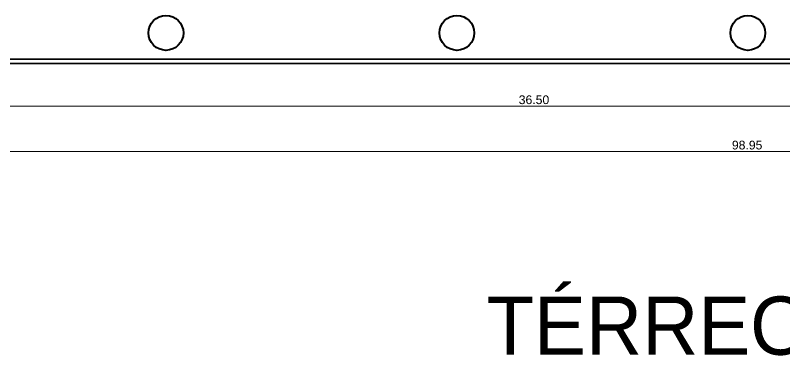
# Model space of a CAD drawing. Header units: inches. Extents: x 13 to 261, y -112 to -47.
# Drawn here: x 41.18 to 67.61, y -111.71 to -100.03 of the extents above; entities that cross this region are included whole.
import ezdxf

# ---------------------------------------------------------------- set-up
doc = ezdxf.new("R2010")
doc.units = ezdxf.units.IN
doc.header["$MEASUREMENT"] = 0
for name, color, linetype, lineweight in [('COLUMNAS', 20, 'Continuous', 40), ('COTAS', 192, 'Continuous', 13), ('MUROS', 5, 'Continuous', 35), ('TEXTOS', 124, 'Continuous', 30)]:
    doc.layers.add(name, color=color, linetype=linetype, lineweight=lineweight)
doc.styles.add('COTAS', font='ARIALUNI.TTF', dxfattribs={"height": 0.3})

msp = doc.modelspace()

# ---------------------------------------------------------------- linework, layer by layer
at = {"layer": 'COLUMNAS'}
for centre in [(46.351, -100.627), (56.351, -100.627), (66.351, -100.627)]:
    msp.add_circle(centre, 0.6, dxfattribs=at)
at = {"layer": 'COTAS', "color": 1}
for p, q in [((40.751, -103.141), (77.251, -103.141)), ((115.803, -104.698), (16.851, -104.698))]:
    msp.add_line(p, q, dxfattribs=at)
at = {"layer": 'MUROS'}
for p, q in [((40.751, -101.527), (77.251, -101.527)), ((40.751, -101.677), (77.251, -101.677))]:
    msp.add_line(p, q, dxfattribs=at)

# ---------------------------------------------------------------- texts
at = {"layer": 'COTAS', "color": 1, "char_height": 0.3, "attachment_point": 5, "style": 'COTAS'}
for s, insert in [('36.50', (59.001, -102.925)), ('98.95', (66.327, -104.482))]:
    msp.add_mtext(s, dxfattribs=dict(at, insert=insert))
at = {"layer": 'TEXTOS', "color": 0}
msp.add_text('TÉRREO', height=2, dxfattribs=at).set_placement((57.37, -111.68))

doc.saveas('drawing.dxf')
